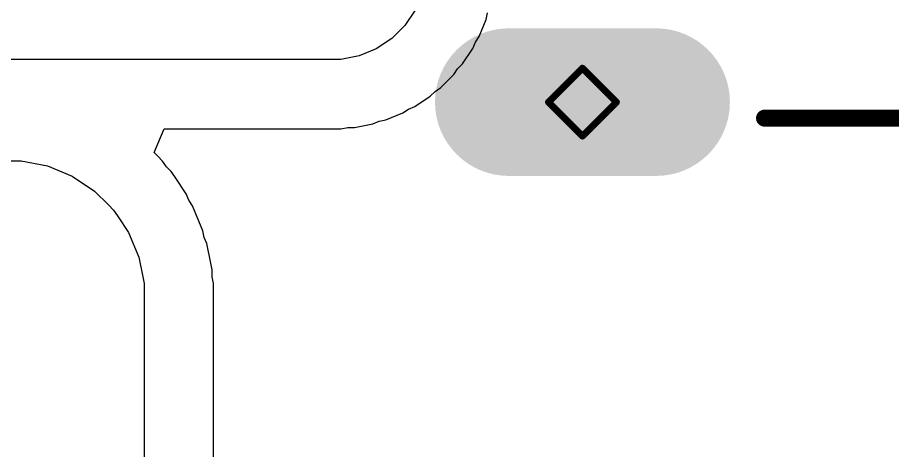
# Model space of a CAD drawing. Header units: inches. Extents: x -2 to 5376, y -4 to 5426.
# Drawn here: x 128.75 to 135.28, y 20.8 to 24.03 of the extents above; entities that cross this region are included whole.
import ezdxf

# ---------------------------------------------------------------- set-up
doc = ezdxf.new("R2010")
doc.units = ezdxf.units.IN
for name, color, linetype in [('Bottom Layer', 5, 'Continuous'), ('Bottom Solder', 6, 'Continuous'), ('Drill Drawing', 1, 'Continuous'), ('Layer 1', 16, 'Continuous'), ('Layer 2', 76, 'Continuous'), ('Multi-Layer', 9, 'Continuous'), ('Pad Holes', 156, 'Continuous'), ('Top Layer', 1, 'Continuous'), ('Top Overlay', 2, 'Continuous'), ('Top Solder', 216, 'Continuous')]:
    doc.layers.add(name, color=color, linetype=linetype)

# ---------------------------------------------------------------- blocks, each defined once
blk = doc.blocks.new('TYPE_C_31_M_12__255')
at = {"layer": 'Bottom Layer'}
h = blk.add_hatch(color=5, dxfattribs=at)
edge = h.paths.add_edge_path()
edge.add_arc((-4.325, 2.355), 0.45, 0, 180)
edge.add_line((-4.775, 2.355), (-4.775, 1.255))
edge.add_arc((-4.325, 1.255), 0.45, 180, 360)
edge.add_line((-3.875, 1.255), (-3.875, 2.355))
at = {"layer": 'Bottom Solder'}
h = blk.add_hatch(color=6, dxfattribs=at)
edge = h.paths.add_edge_path()
edge.add_arc((-4.325, 2.355), 0.5516, 0, 180)
edge.add_line((-4.8766, 2.355), (-4.8766, 1.255))
edge.add_arc((-4.325, 1.255), 0.5516, 180, 360)
edge.add_line((-3.7734, 1.255), (-3.7734, 2.355))
at = {"layer": 'Layer 1'}
h = blk.add_hatch(color=16, dxfattribs=at)
edge = h.paths.add_edge_path()
edge.add_arc((-4.325, 2.355), 0.45, 0, 180)
edge.add_line((-4.775, 2.355), (-4.775, 1.255))
edge.add_arc((-4.325, 1.255), 0.45, 180, 360)
edge.add_line((-3.875, 1.255), (-3.875, 2.355))
at = {"layer": 'Layer 2'}
h = blk.add_hatch(color=76, dxfattribs=at)
edge = h.paths.add_edge_path()
edge.add_arc((-4.325, 2.355), 0.45, 0, 180)
edge.add_line((-4.775, 2.355), (-4.775, 1.255))
edge.add_arc((-4.325, 1.255), 0.45, 180, 360)
edge.add_line((-3.875, 1.255), (-3.875, 2.355))
at = {"layer": 'Multi-Layer'}
h = blk.add_hatch(color=9, dxfattribs=at)
edge = h.paths.add_edge_path()
edge.add_arc((-4.325, 2.355), 0.45, 0, 180)
edge.add_line((-4.775, 2.355), (-4.775, 1.255))
edge.add_arc((-4.325, 1.255), 0.45, 180, 360)
edge.add_line((-3.875, 1.255), (-3.875, 2.355))
at = {"layer": 'Pad Holes'}
h = blk.add_hatch(color=7, dxfattribs=at)
edge = h.paths.add_edge_path()
edge.add_arc((-4.325, 1.255), 0.3, 180, 360)
edge.add_line((-4.025, 1.255), (-4.025, 2.355))
edge.add_arc((-4.325, 2.355), 0.3, 0, 180)
edge.add_line((-4.625, 2.355), (-4.625, 1.255))
at = {"layer": 'Top Layer'}
h = blk.add_hatch(color=1, dxfattribs=at)
edge = h.paths.add_edge_path()
edge.add_arc((-4.325, 2.355), 0.45, 0, 180)
edge.add_line((-4.775, 2.355), (-4.775, 1.255))
edge.add_arc((-4.325, 1.255), 0.45, 180, 360)
edge.add_line((-3.875, 1.255), (-3.875, 2.355))
at = {"layer": 'Top Solder'}
h = blk.add_hatch(color=216, dxfattribs=at)
edge = h.paths.add_edge_path()
edge.add_arc((-4.325, 2.355), 0.5516, 0, 180)
edge.add_line((-4.8766, 2.355), (-4.8766, 1.255))
edge.add_arc((-4.325, 1.255), 0.5516, 180, 360)
edge.add_line((-3.7734, 1.255), (-3.7734, 2.355))
at = {"layer": 'Top Overlay'}
blk.add_lwpolyline([(-4.4446, 0.4446, 0.127, 0.127, 0), (-4.4446, -1.181, 0.127, 0.127, 0)], format="xyseb", dxfattribs=at)
blk.add_lwpolyline([(-4.4763, 0.4446, 0.0635, 0.0635, 1), (-4.4128, 0.4446, 0.0635, 0.0635, 1)], format="xyseb", close=True, dxfattribs=at)

msp = doc.modelspace()

# ---------------------------------------------------------------- linework, layer by layer
at = {"layer": 'Drill Drawing'}
for points in [[(132.7134, 23.3992, 0.0508, 0.0508, 0), (132.9674, 23.6532, 0.0508, 0.0508, 0)], [(132.9674, 23.6532, 0.0508, 0.0508, 0), (133.2214, 23.3992, 0.0508, 0.0508, 0)], [(132.7134, 23.3992, 0.0508, 0.0508, 0), (132.9674, 23.1452, 0.0508, 0.0508, 0)], [(132.9674, 23.1452, 0.0508, 0.0508, 0), (133.2214, 23.3992, 0.0508, 0.0508, 0)]]:
    msp.add_lwpolyline(points, format="xyseb", dxfattribs=at)
for points in [[(132.9547, 23.6532, 0.0254, 0.0254, 1), (132.9801, 23.6532, 0.0254, 0.0254, 1)], [(132.9547, 23.6532, 0.0254, 0.0254, 1), (132.9801, 23.6532, 0.0254, 0.0254, 1)], [(132.7007, 23.3992, 0.0254, 0.0254, 1), (132.7261, 23.3992, 0.0254, 0.0254, 1)], [(132.7007, 23.3992, 0.0254, 0.0254, 1), (132.7261, 23.3992, 0.0254, 0.0254, 1)], [(133.2087, 23.3992, 0.0254, 0.0254, 1), (133.2341, 23.3992, 0.0254, 0.0254, 1)], [(133.2087, 23.3992, 0.0254, 0.0254, 1), (133.2341, 23.3992, 0.0254, 0.0254, 1)], [(132.9547, 23.1452, 0.0254, 0.0254, 1), (132.9801, 23.1452, 0.0254, 0.0254, 1)], [(132.9547, 23.1452, 0.0254, 0.0254, 1), (132.9801, 23.1452, 0.0254, 0.0254, 1)]]:
    msp.add_lwpolyline(points, format="xyseb", close=True, dxfattribs=at)
at = {"layer": 'Layer 2'}
for p, q in [((131.7174, 24.0874), (131.6405, 23.9723)), ((132.2489, 24.0171), (132.2589, 24.0672)), ((132.1959, 23.8892), (132.2489, 24.0171)), ((131.6405, 23.9723), (131.5425, 23.8743)), ((131.5425, 23.8743), (131.4274, 23.7974)), ((132.1676, 23.8468), (132.1959, 23.8892)), ((131.4274, 23.7974), (131.2995, 23.7444)), ((132.0711, 23.6845), (132.1481, 23.7996)), ((132.1481, 23.7996), (132.1676, 23.8468)), ((131.2995, 23.7444), (131.1636, 23.7174)), ((131.0944, 23.7174), (123.9676, 23.7174)), ((131.1636, 23.7174), (131.0944, 23.7174)), ((132.0351, 23.6484), (132.0711, 23.6845)), ((131.9088, 23.5081), (132.0067, 23.606)), ((132.0067, 23.606), (132.0351, 23.6484)), ((131.8303, 23.4437), (131.8664, 23.4797)), ((131.8664, 23.4797), (131.9088, 23.5081)), ((131.7151, 23.3667), (131.8303, 23.4437)), ((131.6256, 23.3189), (131.668, 23.3472)), ((131.668, 23.3472), (131.7151, 23.3667)), ((131.4976, 23.2659), (131.6256, 23.3189)), ((131.1636, 23.1994), (131.2136, 23.2094)), ((131.2136, 23.2094), (131.2646, 23.2094)), ((131.2646, 23.2094), (131.4005, 23.2364)), ((131.4005, 23.2364), (131.4476, 23.2559)), ((131.4476, 23.2559), (131.4976, 23.2659)), ((129.7683, 23.0216), (129.842, 23.1994)), ((129.842, 23.1994), (131.0943, 23.1994)), ((131.0943, 23.1994), (131.1636, 23.1994)), ((129.7952, 22.9947), (129.7683, 23.0216)), ((128.6741, 22.9616), (128.7744, 22.9616)), ((128.7744, 22.9616), (128.9711, 22.9225)), ((129.8313, 22.9587), (129.7952, 22.9947)), ((129.7952, 22.9947), (129.7952, 22.9947)), ((129.8597, 22.9162), (129.8313, 22.9587)), ((128.9711, 22.9225), (129.1564, 22.8457)), ((129.8957, 22.8802), (129.8597, 22.9162)), ((129.9241, 22.8378), (129.8957, 22.8802)), ((129.1564, 22.8457), (129.3232, 22.7343)), ((130.0072, 22.7134), (129.9241, 22.8378)), ((129.9241, 22.8378), (129.9241, 22.8378)), ((129.3232, 22.7343), (129.429, 22.6285)), ((130.0267, 22.6663), (130.0072, 22.7134)), ((129.429, 22.6285), (129.429, 22.6285)), ((129.429, 22.6285), (129.4651, 22.5924)), ((130.055, 22.6238), (130.0267, 22.6663)), ((130.1318, 22.4385), (130.055, 22.6238)), ((129.4651, 22.5924), (129.4934, 22.55)), ((129.4934, 22.55), (129.4934, 22.55)), ((129.4934, 22.55), (129.5765, 22.4256)), ((129.5765, 22.4256), (129.6533, 22.2403)), ((130.1417, 22.3885), (130.1318, 22.4385)), ((130.1613, 22.3414), (130.1417, 22.3885)), ((130.1904, 22.1946), (130.1613, 22.3414)), ((129.6533, 22.2403), (129.6824, 22.0936)), ((130.2004, 22.1446), (130.1904, 22.1946)), ((130.1904, 22.1946), (130.1904, 22.1946)), ((130.2004, 22.0936), (130.2004, 22.1446)), ((129.6824, 22.0936), (129.6824, 22.0936)), ((129.6824, 22.0936), (129.6924, 22.0436)), ((129.6924, 22.0436), (129.6924, 21.9926)), ((130.2104, 22.0435), (130.2004, 22.0936)), ((130.2103, 21.9926), (130.2104, 22.0435)), ((129.6924, 21.9926), (129.6924, 21.9926)), ((129.6924, 21.9926), (129.6924, 21.9433)), ((130.2104, 21.9926), (130.2103, 21.9926)), ((130.2104, 21.9433), (130.2104, 21.9926)), ((129.6924, 21.9433), (129.6924, 0.5375)), ((130.2104, 0.5375), (130.2104, 21.9433))]:
    msp.add_line(p, q, dxfattribs=at)

# ---------------------------------------------------------------- block references
at = {"rotation": 90}
msp.add_blockref('TYPE_C_31_M_12__255', (134.7724, 27.7242), dxfattribs=at)

doc.saveas('drawing.dxf')
